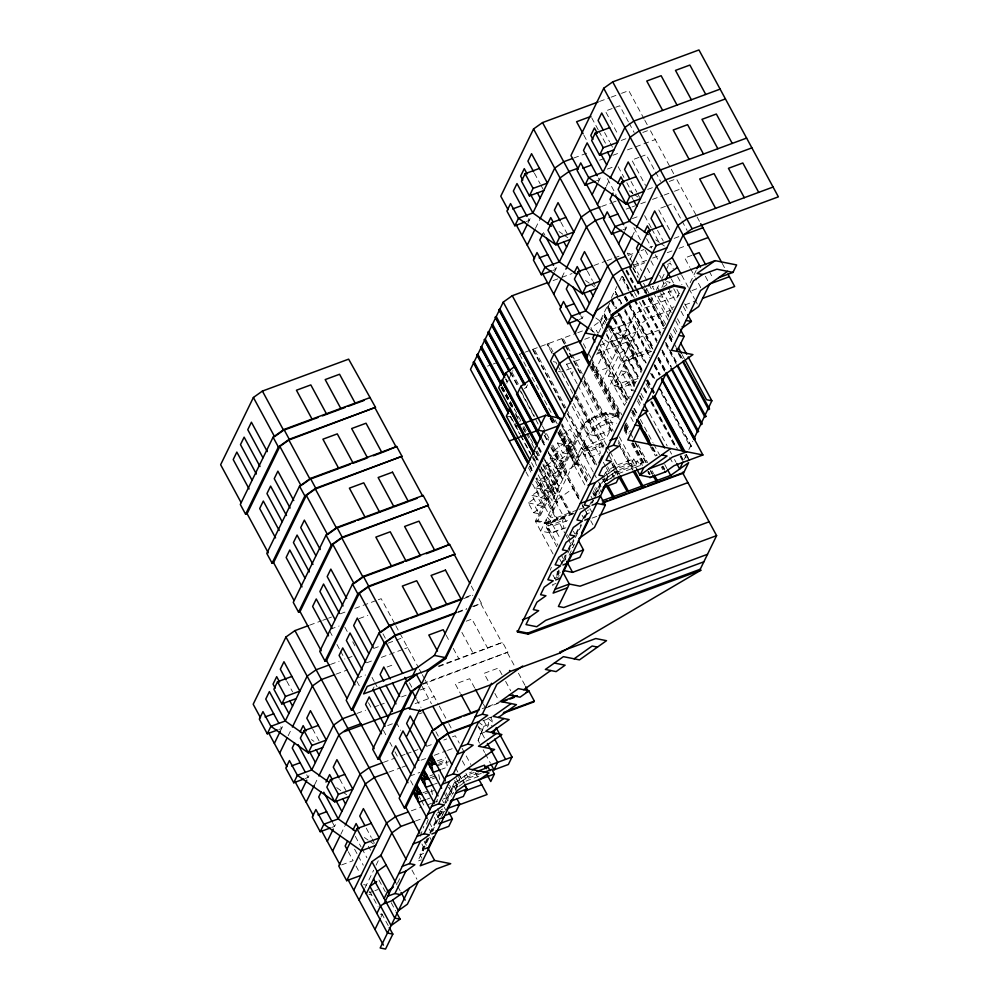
<?xml version="1.0" encoding="UTF-8"?>
<svg xmlns="http://www.w3.org/2000/svg" width="999" height="999" viewBox="0 0 999 999"><rect width="100%" height="100%" fill="white"/><g stroke="black" fill="none" stroke-linecap="round" stroke-linejoin="round"><path stroke-width="0.75" stroke-dasharray="5 3.75" d="M479.557 743.106L478.121 740.434L483.903 726.298L488.698 724.525L492.407 726.086M420.267 836.263L423.838 826.323M426.536 824.15L429.083 817.057M436.363 802.11L437.387 799.275M550.324 570.142L551.348 567.295M684.265 459.278L686.238 455.094M688.873 449.525L692.806 441.171M280.319 731.181L283.466 724.737M527.909 223.152L531.655 215.459M288.149 735.764L291.945 727.984M535.439 228.359L539.535 219.955M305.244 778.496L308.117 777.434L310.539 772.452M554.383 272.115L558.129 264.423M598.076 182.467L601.223 176.011M506.793 383.204L508.154 380.407M508.841 379.008L512.937 370.604M314.623 784.727L318.419 776.947M561.913 277.322L565.859 269.231M606.281 186.264L609.702 179.271M372.852 689.435L374.063 686.95M527.509 384.852L526.298 387.337L524.05 388.936M331.718 827.459L334.59 826.385L337.013 821.415M579.308 319.418L582.18 318.356L584.003 314.623M624.55 231.418L627.697 224.975M577.072 383.653L566.633 364.348L568.456 360.614M340.796 834.315L344.742 826.223M632.08 236.626L636.176 228.222M571.928 374.138L573.139 371.653M593.081 331.943L590.871 327.847L599.875 321.453L608.066 304.645M611.475 297.64L616.932 286.426M619.655 280.831L622.389 275.225M629.894 259.815L632.629 254.221L627.26 253.147L632.442 262.725M609.765 303.084L607.33 308.054L610.227 313.399M598.476 333.054L604.545 320.604L608.853 319.006M473.701 606.668L481.393 603.184L478.084 597.065M590.671 365.971L594.28 372.639L612.487 335.289L626.86 329.97L618.194 313.948M601.373 382.267L634.14 315.022L643.144 308.629L679.083 295.317M647.052 288.536L645.067 292.607L643.606 289.91M553.071 553.983L535.364 521.228L582.692 424.113L591.708 417.707L606.081 412.387L616.808 414.535L619.455 419.43M615.309 415.097L615.871 416.108L606.256 414.185L591.883 419.505L584.752 424.575L537.412 521.703L536.863 520.679L584.19 423.551L591.321 418.494L605.694 413.174L615.309 415.097L616.808 414.535L615.871 416.108L602.984 420.879L593.98 427.272L590.347 434.752L595.704 435.826L610.077 430.507L582.904 380.257M630.357 396.341L628.109 397.939L624.462 405.419L608.578 376.036L619.505 353.621L628.508 347.227L641.645 371.516M577.497 509.915L555.656 518.006L550.287 516.933L557.567 501.985L552.21 500.911L566.77 471.029L575.774 464.635L583.054 449.687L592.07 443.294L606.443 437.974L610.077 430.507M365.035 887.861L373.638 870.204M376.061 865.221L380.319 856.505M606.668 392.058L639.435 324.812L648.438 318.419L673.289 309.215M650.361 302.397L653.671 295.617M656.318 290.172L659.627 283.391M661.887 278.746L665.584 271.166M666.133 270.03L670.217 261.651M619.243 386.9L613.873 385.826L624.8 363.424L633.803 357.018M661.813 287.462L664.847 281.231L670.217 282.317L663.461 287.113M438.948 666.545L502.572 642.357L507.867 652.147L422.702 684.315M556.818 546.703L546.952 528.446L544.905 522.302L548.164 525.961L549.6 533.341L563.973 528.021L562.537 520.641L563.748 518.144L567.607 520.554L553.234 525.874L549.375 523.464L547.34 517.332L550.586 520.979L560.451 539.223M593.231 471.99L583.354 453.733L581.318 447.602L584.577 451.248L586.001 458.641L600.374 453.309L598.95 445.929L600.162 443.431L604.02 445.841L589.647 451.161L585.789 448.763L583.741 442.619L587 446.266L596.865 464.523M635.776 391.283L631.743 390.472L635.389 383.004L612.499 340.746L610.701 341.421M668.156 315.759L671.803 308.291L674.05 306.693M679.083 293.356L675.436 300.824L667.669 286.463M380.919 917.244L382.242 914.522L379.558 913.985M397.49 883.241L400.899 876.235M690.134 282.754L696.278 270.142M427.085 838.636L422.327 848.401L424.825 853.009M429.807 833.054L441.358 809.352M444.755 802.372L456.306 778.671L458.803 783.278L455.407 790.259M560.464 564.947L565.247 555.132M567.981 549.525L571.403 542.507M575.511 534.09L578.933 527.072M582.342 520.054L586.45 511.638M589.872 504.62L591.233 501.823M593.968 496.203L601.485 480.769M604.22 475.162L605.594 472.352L614.597 465.959L633.766 458.866L636.263 463.474L617.095 470.579L608.091 476.973L605.357 482.579M421.903 858.253L420.03 854.782L429.133 836.113M430.457 833.391L442.37 808.94M443.706 806.23L455.232 782.567L468.893 772.989L471.765 771.927M558.853 569.954L554.757 578.359L559.54 576.585L557.042 571.965L560.639 570.641M561.538 564.435L566.171 554.932M568.856 549.413L573.638 539.597M576.373 534.003L581.143 524.188M583.878 518.593L587.974 510.189M591.333 503.309L592.657 500.586M595.304 495.154L603.196 478.946M428.821 838.423L417.732 861.175L421.328 859.852M432.142 831.63L442.744 809.864M446.103 802.984L454.145 786.463L463.161 780.069L481.843 773.151M556.555 576.348L559.902 569.467M563.873 561.313L567.245 554.395M567.932 552.996L574.762 538.985M575.436 537.587L582.267 523.576M585.002 517.981L589.035 509.702M592.345 502.909L593.668 500.187M594.33 498.826L603.433 480.157L612.437 473.763L641.183 463.111L642.432 465.422M478.121 740.434L483.903 726.298L478.858 722.289M438.037 824.212L439.86 820.479M441.683 816.745L444.717 810.514M569.118 555.257L574.587 544.043M598.851 494.243L601.885 488.012L597.552 479.995M605.069 481.481L609.165 473.076L618.181 466.67L632.554 461.351L633.766 458.866M487.475 727.01L488.698 724.525L488.436 718.743L493.481 722.752L490.834 717.856M636.263 463.474L637.474 460.989L639.972 465.609L616.021 474.475L607.005 480.869L605.756 478.558M639.972 465.609L641.183 463.111M629.12 288.649L622.464 276.348L621.528 277.01L628.92 290.672M564.31 408.191L532.542 349.438L534.053 348.876L565.821 407.629M621.84 303.584L615.184 291.283L614.248 291.958L615.721 294.693M552.185 353.646L547.015 344.081L548.526 343.519L552.959 351.723M511.525 373.476L510.589 374.15L509.69 371.553M564.447 344.18L561.488 338.723L562.999 338.162L571.128 353.196M610.864 311.7L607.904 306.231L606.967 306.893L610.664 313.723M505.494 378.921L506.955 381.618L507.892 380.956M607.217 319.168L604.258 313.698L603.321 314.373L607.017 321.203M526.485 386.95L526.111 387.724M626.198 335.302L625.074 336.101L636.388 357.03L638.186 356.368L626.198 335.302L637.512 356.231M636.488 381.356L634.24 382.954L622.914 362.025L631.93 355.632L646.303 350.299L651.66 351.373L635.052 320.654L606.306 331.293M634.365 386.451L626.523 371.965L617.519 378.359L628.808 399.25M637.499 378.696L628.87 381.88L619.867 388.286L634.24 382.954M633.341 383.291L635.139 382.629M561.113 435.651L570.117 429.258L575.412 439.048L566.408 445.442L561.113 435.651L566.483 436.725L571.778 446.516L562.762 452.922L557.467 443.131L566.483 436.725M553.833 450.599L562.837 444.205L568.131 453.996L559.128 460.389L553.833 450.599L559.203 451.673L564.497 461.463L555.481 467.857L550.187 458.066L559.203 451.673M546.553 465.534L555.556 459.14L560.851 468.931L551.848 475.337L546.553 465.534L551.91 466.608L557.205 476.411L551.848 475.337M539.273 480.482L544.63 481.555L549.925 491.346L544.567 490.272L539.273 480.482L548.276 474.088M535.626 487.949L540.996 489.023L546.291 498.813L540.921 497.739L535.626 487.949L544.63 481.555M561.763 425.836L578.758 457.255L579.695 456.593L561.962 423.788M558.091 433.354L575.087 464.785L576.036 464.11L559.04 432.679M531.98 495.429L537.35 496.503L542.644 506.293L537.275 505.219L531.98 495.429L540.996 489.023M544.567 490.272L553.571 483.878M528.346 502.897L533.716 503.971L539.01 513.761L533.641 512.687L528.346 502.897L537.35 496.503M548.339 452.797L562.375 478.783L563.324 478.109L549.275 452.135M540.921 497.739L549.925 491.346M544.63 460.164L558.741 486.251L559.677 485.576L545.579 459.503M537.275 505.219L546.291 498.813M541.046 467.744L555.094 493.718L556.031 493.056L541.995 467.082M533.641 512.687L542.644 506.293M539.597 470.941L556.58 502.36L557.529 501.698M535.926 478.459L552.922 509.89L553.858 509.215L536.875 477.784M604.507 476.248L613.523 469.855L637.474 460.989M543.056 465.259L569.48 513.199L570.429 512.537L541.608 459.24M660.314 388.948L691.345 446.341L690.409 447.003L658.628 388.249M458.803 783.278L467.819 776.885L478.771 772.826M458.853 786.388L466.733 780.781L482.23 775.049M599.55 101.461L609.79 97.677M611.251 97.14L620.017 93.894M621.478 93.344L628.783 90.647L644.13 119.006M573.788 158.017L589.597 152.16M621.216 140.459L626.972 138.324M642.782 132.467L649.962 129.808L674.25 174.725M599.712 160.165L604.108 158.541M612.874 155.295L618.718 153.134M627.484 149.887L655.257 139.598M607.38 169.081L613.124 166.958M638.998 157.38L631.805 160.04L645.529 185.414M640.434 156.843L646.178 154.72L654.845 170.742M596.528 180.807L599.4 179.745L597.951 177.073M526.361 221.503L529.233 220.429L527.784 217.77M601.698 206.443L611.763 202.722M613.199 202.185L616.071 201.124M647.689 189.41L654.882 186.751M669.255 181.431L676.435 178.771L696.34 215.584M626.186 209.128L630.581 207.505M632.042 206.968L634.964 205.881M640.809 203.721L646.653 201.548M652.497 199.388L662.737 195.604M664.198 195.055L672.964 191.808M674.425 191.271L681.73 188.561M632.417 218.581L639.597 215.921M665.471 206.343L658.279 209.003L671.278 233.042M666.907 205.806L672.652 203.684L681.318 219.705M623.001 229.77L625.874 228.709L624.425 226.036M552.834 270.467L555.706 269.393L553.533 265.397M553.096 280.594L560.389 277.897M561.85 277.36L572.052 273.576M593.93 265.484L605.594 261.164M607.055 260.627L612.887 258.466M614.323 257.929L621.503 255.269M628.171 255.407L635.364 252.747M641.108 250.624L643.98 249.55M649.737 247.427L652.609 246.366M674.163 238.374L679.919 236.251M633.666 265.122L646.815 260.252M652.659 258.092L659.977 255.382M667.282 252.685L673.126 250.512M678.97 248.351L686.288 245.642M632.904 267.233L644.405 262.974L639.348 253.634M667.507 264.348L670.379 263.286L673.276 268.631M691.945 255.307L684.752 257.967L689.809 267.307M668.868 317.07L657.567 296.179L671.94 290.859M614.61 316.87L618.918 315.272M487.512 366.121L491.87 364.498M493.331 363.961L497.702 362.337M506.431 359.103L510.801 357.492M519.53 354.258L523.901 352.635M525.362 352.098L531.181 349.95M532.542 349.438L576.311 333.229M577.772 332.692L585.039 329.995M692.02 290.534L700.636 287.337L695.591 277.997M584.74 339.273L590.496 337.15M684.989 304.895L696.678 300.562M600.099 345.342L640.347 330.444M613.836 320.08L623.214 337.437L608.841 342.757L603.858 339.223M566.633 364.348L582.667 358.416M597.252 353.009L665.784 327.635M596.403 354.233L600.711 352.635M571.253 368.269L561.188 371.99L558.516 371.453M594.28 372.639L608.653 367.32L599.263 349.962M622.914 362.025L651.66 351.373M613.873 385.826L628.246 380.507M600.162 443.431L585.789 448.763L584.577 451.248L598.95 445.929M611.276 478.409L605.531 480.544L604.083 477.872M578.945 509.378L584.777 507.23M536.863 520.679L546.478 522.602L572.627 512.924M573.701 513.161L546.091 523.376L557.966 545.329M535.364 521.228L547.027 523.626L573.176 513.948M563.748 518.144L549.375 523.464L548.164 525.961L562.537 520.641M587.05 513.773L589.447 512.887M565.921 527.797L551.386 533.179L540.659 531.018L587.986 433.903L597.002 427.51L611.376 422.177L616.745 423.251M592.07 518.119L597.877 515.959M309.578 625.187L321.266 620.866M322.727 620.317L327.11 618.693M328.571 618.156L331.506 617.07M340.272 613.823L347.577 611.126M354.882 608.416L376.81 600.299M378.271 599.75L381.193 598.676L395.08 624.338M330.432 629.22L339.061 626.023M359.178 618.581L367.807 615.384M465.859 597.177L473.176 594.48M464.223 598.426L472.839 595.229M560.314 572.652L557.917 573.538L560.414 578.159M458.004 611.838L466.77 608.591M472.614 606.43L481.393 603.184M457.617 612.624L466.396 609.378M330.507 664.447L339.136 661.263M347.752 658.066L352.073 656.468M373.626 648.488L379.383 646.353M387.999 643.169L402.372 637.837M556.043 583.416L552.459 584.752L553.708 587.062M466.183 621.203L471.928 619.08L487.812 648.451M336.051 674.15L347.739 669.829M366.745 662.787L374.051 660.077M381.356 657.379L403.284 649.263M404.745 648.713L407.667 647.639M356.905 678.184L365.534 674.987M387.088 667.007L394.28 664.347M438.249 666.171L502.572 642.357M278.771 729.532L281.643 728.471L280.195 725.798M423.089 683.541L507.867 652.147M356.98 713.411L365.609 710.227M374.225 707.03L378.546 705.431M379.982 704.894L384.29 703.296M401.536 696.915L407.292 694.792M420.229 689.997L428.846 686.8M415.147 703.633L434.14 696.603M387.699 725.549L393.444 723.413M419.318 713.835L422.19 712.774M482.267 708.641L486.65 707.005M488.111 706.468L499.812 702.135M485.539 708.054L499.912 702.734M487.562 718.431L491.945 716.807M482.792 720.828L491.57 717.582M383.454 762.374L394.955 758.116M400.699 755.993L405.02 754.395M406.456 753.858L412.2 751.735M413.636 751.198L417.957 749.6M426.573 746.415L433.766 743.743M443.831 740.022L446.703 738.96M452.447 736.825L455.319 735.764L459.29 743.106M480.257 733.766L485.052 731.992M388.998 772.077L400.686 767.744M402.147 767.207L409.453 764.497M421.153 760.177L425.537 758.553M434.303 755.306L446.004 750.973M447.465 750.424L453.309 748.263M437.175 760.951L445.791 757.754M438.836 762.374L446.016 759.715L447.452 767.095L441.708 769.23M438.161 764.422L446.778 761.226M409.852 776.111L419.917 772.377M437.162 765.996L448.663 761.738M429.895 775.886L432.767 774.824M430.119 777.846L435.864 775.724M432.317 778.82L436.625 777.234M434.428 784.165L437.3 783.104M474.1 772.514L464.235 776.173L466.733 780.781M422.827 792.794L428.583 790.659M425.037 793.768L429.345 792.17M430.781 791.645L433.653 790.571M427.147 799.113L430.02 798.051M411.363 810.801L421.428 807.08M427.172 804.957L431.493 803.358M432.929 802.821L438.673 800.699M442.994 799.1L451.61 795.903M415.472 821.041L422.777 818.331M437.4 812.924L444.705 810.214M441.408 812.612L444.992 811.288M341.621 864.922L353.122 860.663L348.064 851.323M420.03 854.782L423.626 853.458M369.155 892.794L373.476 891.208M374.912 890.671L377.784 889.61M622.464 276.348L629.295 289.897M657.567 296.179L662.936 297.252M615.184 291.283L622.015 304.845M607.904 306.231L610.302 311.588M604.258 313.698L606.655 319.056M626.523 371.965L621.153 370.891L631.743 390.472M553.221 361.663L555.894 362.2L557.217 364.647M608.578 376.036L613.948 377.11L627.06 401.373M506.955 381.618L506.043 379.033M691.345 446.341L659.015 387.462M506.368 416.146L511.738 417.22M557.467 443.131L562.837 444.205M566.408 445.442L571.778 446.516M562.762 452.922L568.131 453.996M578.758 457.255L561.588 424.575M550.187 458.066L555.556 459.14M559.128 460.389L564.497 461.463M575.087 464.785L557.917 432.105M555.481 467.857L560.851 468.931M562.375 478.783L546.678 448.813M558.741 486.251L542.969 456.156M555.094 493.718L540.871 466.483M556.58 502.36L537.937 466.945M552.922 509.89L536.488 478.571M363.673 884.615L366.358 885.151M368.968 894.405L371.653 894.942M482.829 729.632L479.108 728.071L478.983 725.174M583.354 453.733L585.289 454.945M546.952 528.446L548.876 529.657M629.22 190.859L632.954 193.519M634.203 194.393L637.949 197.053M655.694 239.822L659.427 242.47M660.676 243.356L664.422 246.016M559.053 231.543L562.787 234.203M564.035 235.09L567.782 237.75M585.526 280.507L589.26 283.167M590.509 284.053L595.491 287.587M595.791 317.969L604.52 324.163M609.502 327.697L623.214 337.437M590.147 329.483L595.129 333.029L596.415 330.469L597.852 333.142M311.463 739.585L313.948 741.345M336.688 787.662L341.67 791.196M342.919 792.082L346.665 794.742M364.41 837.499L368.144 840.159M369.393 841.046L374.375 844.58M644.855 120.355L648.501 127.11M697.077 216.933L699.999 222.327M722.09 263.187L725.012 268.594M628.371 121.778L619.705 105.757L605.332 111.076L618.331 135.115M629.095 123.114L634.153 132.467M655.569 172.078L660.626 181.418M682.042 221.041L687.1 230.382M709.24 271.341L712.849 278.009M705.369 276.286L708.89 282.817M690.534 268.644L694.867 276.661M604.57 132.505L609.627 141.846M610.352 143.182L612.524 147.19M631.056 181.468L636.825 192.145M637.549 193.481L639.71 197.49M657.529 230.419L663.299 241.109M681.73 275.2L688.299 287.35M689.035 288.711L694.442 298.701M694.967 299.688L697.265 303.933M591.683 117.732L598.189 129.758M598.901 131.081L606.131 144.443M618.156 166.696L623.938 177.385M626.823 182.717L632.604 193.406M644.63 215.659L651.136 227.672M651.847 229.008L659.078 242.37M677.609 276.636L681.93 284.653M631.743 196.94L633.179 199.613M671.316 278.983L673.438 282.904M676.96 289.435L679.782 294.655M684.727 303.796L688.261 310.327M646.628 238.686L651.685 248.039M655.294 254.72L658.179 260.052M673.751 288.836L678.059 296.803M683.241 306.406L686.95 313.261M665.559 282.542L666.97 285.152M681.093 311.263L684.615 317.794M583.803 135.077L587.424 141.746M607.392 178.696L616.058 194.718M633.865 227.66L641.083 241.009M659.615 275.287L661.063 277.959M661.788 279.295L665.396 285.964M668.281 291.308L671.89 297.989M645.154 250.162L648.039 255.507M650.936 260.851L654.545 267.532M661.912 290.01L672.502 309.603M677.447 318.743L681.68 326.573M647.29 268.319L650.898 275M659.802 291.471L657.642 287.462L652.272 286.388L654.258 290.06M660.526 292.807L672.802 315.509M675.636 320.754L680.032 328.871M674.512 327.51L677.334 332.742M636.326 261.064L641.508 270.654M644.48 276.136L648.176 282.979M648.913 284.353L652.622 291.196M653.358 292.57L668.169 319.967M673.351 329.545L676.323 335.027M633.179 264.098L639.11 275.05M643.543 283.266L645.766 287.375M646.515 288.748L650.212 295.592M650.948 296.965L665.759 324.363M670.554 333.216L674.013 339.623M682.142 354.645L684.352 358.741M633.441 268.232L637.874 276.436M644.53 288.736L646.74 292.832M649.7 298.301L664.472 325.624M669.655 335.189L673.338 342.02M674.088 343.394L676.298 347.49M679.994 354.32L682.954 359.79M632.891 268.119L638.061 277.685M644.705 289.985L646.927 294.081M647.664 295.454L663.923 325.512M669.093 335.077L672.789 341.908M678.696 352.847L682.392 359.677M643.593 289.398L645.804 293.494M648.763 298.963L663.536 326.298M669.455 337.225L673.139 344.056M678.321 353.621L681.268 359.091M648.376 298.726L663.348 326.436M669.068 337L672.602 343.531M626.848 270.242L635.714 286.638M636.45 287.999L640.147 294.842M643.106 300.299L660.839 333.104M666.008 342.657L668.968 348.127M669.705 349.5L677.085 363.161M626.286 270.13L635.901 287.887M636.638 289.26L639.585 294.73M642.544 300.187L660.277 332.992M665.446 342.557L676.535 363.049M625.911 270.904L635.514 288.674M636.251 290.035L639.21 295.504M642.17 300.974L660.639 335.127M665.809 344.692L676.148 363.823M634.377 292.42L636.575 296.466M639.497 301.873L648.438 318.419M632.08 294.106L634.29 298.214M635.027 299.575L657.192 340.572M662.362 350.137L671.228 366.533M630.032 291.258L633.728 298.102M634.465 299.463L656.63 340.459M661.813 350.025L671.415 367.782M629.657 292.045L633.354 298.876M634.09 300.237L656.992 342.607M662.162 352.172L670.292 367.195M625.474 296.116L628.433 301.586M629.17 302.947L652.809 346.678M658.728 357.605L666.108 371.266M624.924 296.004L627.872 301.473M628.608 302.834L652.996 347.927M658.166 357.492L665.559 371.153M624.537 296.778L626.76 300.886M629.707 306.343L653.358 350.075M657.792 358.266L664.435 370.567M624.65 297.465L628.296 304.22M629.033 305.569L654.595 352.859M658.141 359.415L664.497 371.166M624.787 309.053L649.912 355.507M655.082 365.072L660.252 374.637M624.974 310.302L649.35 355.394M654.52 364.96L659.702 374.525M646.303 350.299L649.125 355.532M654.083 364.697L659.103 373.988M616.47 296.054L620.903 304.258M624.587 311.089L649.712 357.542M654.145 365.746L659.315 375.312M611.55 298.763L616.72 308.329M619.667 313.786L646.266 362.987M652.185 373.913L655.132 379.383M611.725 300.012L616.158 308.216M619.118 313.674L645.716 362.874M651.623 373.801L654.582 379.27M612.087 302.16L615.784 308.991M616.52 310.352L645.329 363.648M650.511 373.214L654.195 380.045M610.976 300.587L615.309 308.604M614.56 318.531L642.632 370.454M647.802 380.02L651.498 386.85M652.235 388.211L654.457 392.32M614.735 319.78L642.07 370.342M647.24 379.907L650.936 386.738M651.673 388.112L654.632 393.569M613.611 319.193L641.695 371.116M646.865 380.681L650.561 387.512M651.298 388.886L653.508 392.982M534.415 173.189L540.184 183.878M540.909 185.215L543.069 189.211M560.889 222.153L568.831 236.838M587.362 271.116L592.407 280.469M593.131 281.793L595.304 285.801M646.515 380.519L650.824 388.586M651.273 389.335L653.571 393.581M686.45 454.483L688.686 458.603M647.19 382.954L650.149 388.449M685.789 454.345L688.011 458.466M631.93 355.632L641.121 372.639M646.053 383.753L649.025 389.248M684.665 455.144L686.138 457.892M610.913 325.999L638.985 377.922M644.155 387.487L647.851 394.318M651.548 401.148L677.409 448.976M681.106 455.819L683.316 459.915M610.352 325.886L638.436 377.809M644.343 388.748L647.302 394.205M651.735 402.41L676.111 447.502M680.544 455.706L682.767 459.802M607.754 322.565L638.049 378.596M643.219 388.161L646.915 394.992M650.611 401.823L674.999 446.915M680.169 456.481L682.379 460.576M606.58 320.866L603.696 315.534L600.049 323.002L602.934 328.346M609.465 326.211L619.58 344.905M604.545 320.604L605.981 323.264M608.878 328.609L612.487 335.289M641.033 393.444L644.567 399.975M611.825 340.622L634.465 382.492M599.875 321.453L602.834 326.923M606.543 333.778L634.677 385.814M639.86 395.404L643.169 401.523M649.562 413.349L667.182 445.941M670.129 451.373L671.59 454.083M674.525 459.515L675.998 462.237M606.543 335.015L615.933 352.385M639.547 396.054L643.256 402.909M628.87 381.88L633.116 389.735M638.074 398.901L642.182 406.493M669.742 457.48L673.413 464.273M637.399 400.924L640.921 407.442M543.468 232.555L544.905 235.215M602.185 341.159L612.3 359.852M599 342.869L629.283 398.901M634.465 408.466L637.412 413.936M640.371 419.393L652.934 442.632M653.671 443.993L659.577 454.92M664.747 464.485L666.97 468.593M633.753 408.391L637.287 414.922M599.6 348.801L627.647 400.686M632.817 410.252L636.513 417.082M652.759 447.115L657.18 455.307M663.086 466.233L664.572 468.968M599.662 350.037L626.985 400.562M632.891 411.476L635.839 416.945M652.085 446.978L656.518 455.169M662.424 466.096L664.635 470.192M580.731 315.684L582.18 318.356M631.743 410.252L635.651 417.257M651.785 447.315L656.243 455.556M662.175 466.533L663.661 469.28M596.328 346.74L626.598 402.722M631.768 412.275L635.451 419.105M650.224 446.416L655.394 455.981M661.288 466.895L662.774 469.63M630.819 417.17L633.641 422.39M583.379 343.731L586.338 349.2M589.285 354.657L590.771 357.392M591.508 358.766L621.803 414.785M626.236 422.989L630.669 431.181M638.049 444.855L647.664 462.612M652.097 470.816L653.571 473.551M592.045 362.162L620.854 415.459M625.287 423.663L629.72 431.855M630.456 433.229L632.679 437.325M635.626 442.794L646.715 463.286M650.411 470.117L652.622 474.213M592.22 363.424L620.292 415.347M625.461 424.912L629.158 431.743M635.064 442.669L646.153 463.174M650.586 471.366L652.06 474.1M591.883 364.71L619.667 416.096M624.662 425.349L628.908 433.179M591.87 366.421L619.18 416.933M624.35 426.498L628.046 433.329M633.216 442.882L644.293 463.361M648.713 471.553L650.199 474.288M591.196 366.283L619.255 418.169M624.425 427.722L628.109 434.553M632.542 442.744L644.355 464.597M648.051 471.416L649.525 474.15M624.313 428.409L627.984 435.202M632.392 443.369L644.155 465.109M647.827 471.915L649.3 474.625M590.072 367.083L618.131 418.968M624.038 429.895L626.985 435.352M631.418 443.544L643.231 465.397M606.081 412.387L614.26 427.51M619.305 436.838L636.638 468.906M605.694 413.174L606.256 414.185M571.865 354.558L582.205 373.688M582.941 375.05L613.236 431.081M618.406 440.646L633.928 469.343M562.05 338.836L565.009 344.293M565.746 345.666L581.256 374.363M584.215 379.82L612.287 431.755M618.206 442.682L632.979 470.005M565.184 345.554L579.957 372.877M584.39 381.081L611.725 431.643M619.118 445.304L632.417 469.892M582.429 382.854L602.984 420.879M577.797 385.002L606.443 437.974M591.708 417.707L606.493 445.067M607.23 446.416L609.415 450.462M610.139 451.81L618.181 466.67M591.321 418.494L591.883 419.505M576.598 395.442L604.67 447.365M605.419 448.738L607.629 452.834M609.078 455.194L619.455 474.7M614.597 465.959L617.095 470.579M547.577 344.193L552.01 352.385M575.649 396.116L604.47 449.413M611.863 463.074L617.769 474.001M575.824 397.365L603.908 449.288M612.037 464.323L617.944 475.262M557.879 365.871L572.939 393.718M573.676 395.08L595.704 435.826M613.523 469.855L616.021 474.475M612.437 473.763L614.31 477.222M573.451 403.509L590.347 434.752M607.604 466.67L613.374 477.347M584.19 423.551L584.752 424.575M582.692 424.113L599.675 455.507M603.334 462.262L605.519 466.321M606.256 467.669L609.165 473.076M572.115 406.406L592.07 443.294M605.594 472.352L608.091 476.973M566.558 409.003L596.853 465.022M604.233 478.696L605.719 481.418M533.104 349.55L564.872 408.304M567.832 413.773L595.904 465.696M603.296 479.358L604.77 482.092M603.433 480.157L604.682 482.467M567.27 413.661L595.342 465.584M602.734 479.245L604.208 481.98M582.529 445.104L585.177 450M565.434 417.095L583.054 449.687M593.943 473.326L596.84 478.671M590.734 478.096L584.165 465.934L573.426 463.786L585.839 486.75M595.841 487.549L599.5 494.293M577.072 456.318L589.485 479.27M594.592 488.736L599.125 497.052M519.58 354.233L551.348 412.999M555.044 419.83L557.255 423.926M560.214 429.395L588.286 481.318M593.456 490.884L596.415 496.353M552.622 417.769L556.306 424.6M559.265 430.057L588.086 483.354M593.256 492.919L594.73 495.654M552.06 417.657L555.744 424.488M559.44 431.318L587.524 483.241M592.694 492.807L594.168 495.541M550.911 417.657L554.607 424.488M550.711 418.281L554.395 425.099M558.079 431.918L575.774 464.635M550.524 418.431L554.22 425.262M549.962 418.319L553.658 425.149M590.958 496.203L593.881 501.598M589.959 508.541L591.833 512M542.37 425.911L549.762 439.585M552.722 445.054L566.77 471.029M511.75 371.89L518.406 384.19M543.518 430.656L548.688 440.222M551.648 445.679L580.469 498.976M510.801 372.565L518.194 386.226M521.153 391.695L534.453 416.296M544.792 435.427L548.488 442.257M551.448 447.714L579.52 499.65M582.479 505.107L583.953 507.842L580.431 502.26M579.083 499.15L573.239 488.349L555.219 501.136L567.644 524.1M582.005 504.557L584.19 508.603M584.927 509.952L589.547 518.394M590.759 520.766L592.956 524.812M510.239 372.452L518.369 387.487M519.105 388.848L538.324 424.375M544.23 435.314L547.927 442.145M550.886 447.602L579.695 500.899M541.883 438.461L545.579 445.304M542.245 440.609L545.941 447.44M541.683 440.497L545.379 447.327M582.105 515.272L583.428 517.719M538.898 447.14L541.858 452.634M538.511 447.927L542.22 454.782M537.949 447.814L541.67 454.67M502.447 386.813L505.594 392.382M506.331 393.756L513.536 407.317M514.273 408.678L520.916 420.979M523.876 426.448L526.835 431.905M527.572 433.279L529.782 437.375M530.531 438.748L534.215 445.579M537.175 451.036L540.871 457.879M502.085 386.813L514.635 410.027M501.51 387.487L512.587 407.979M515.546 413.449L519.98 421.653M522.927 427.11L525.886 432.579M526.623 433.953L528.846 438.049M531.793 443.519L539.922 458.541M542.882 464.011L569.48 513.199M500.936 387.375L511.288 406.506M515.721 414.71L518.668 420.167M523.101 428.371L525.324 432.467M535.664 451.598L539.36 458.429M536.076 456.143L538.299 460.239M534.952 455.544L537.912 461.014M534.403 455.432L538.099 462.275M515.084 423.414L517.095 427.122M533.154 456.605L537.012 463.961M539.797 468.893L557.567 501.985M573.389 531.231L574.825 533.903M511.338 417.757L520.204 434.153M520.941 435.514L524.637 442.357M525.374 443.718L530.556 453.284M533.503 458.753L537.2 465.584M510.039 416.271L519.642 434.041M520.379 435.402L530.731 454.533M531.468 455.906L536.638 465.472M531.505 462.637L534.465 468.106M538.161 474.937L552.21 500.911M529.482 464.123L533.179 470.954M567.582 534.702L573.351 545.379M529.845 466.271L533.528 473.101M529.283 466.158L532.966 472.989M551.585 508.616L564.722 532.929M565.459 534.278L567.644 538.324M568.381 539.672L572.764 547.777M528.483 467.757L532.155 474.55M535.826 481.331L555.656 518.006M525.899 471.815L529.595 478.646M532.542 484.115L550.287 516.933M546.116 519.817L548.763 524.712M546.478 522.602L547.027 523.626M564.535 557.492L565.996 560.189M561.151 554.707L564.76 561.388M559.59 558.866L562.237 563.761M552.971 575.037L554.957 578.708M471.328 586.063L474.25 591.47M481.006 603.958L502.185 643.131M507.48 652.921L514.785 666.433M518.444 673.189L525.012 685.339M502.01 674.712L498.401 668.044L484.028 673.363L489.085 682.704M505.631 681.393L510.676 690.734M461.888 632.404L473.439 653.771M494.867 693.393L499.188 701.398M446.078 635.064L449.687 641.733M453.296 648.413L459.065 659.103M474.712 688.024L469.655 678.683L455.282 684.003L460.339 693.356M483.379 704.058L484.815 706.73M483.653 720.516L486.301 725.411M477.922 725.873L485.364 739.647M483.166 749.787L484.615 752.459M485.339 753.795L490.397 763.136M395.804 625.686L418.631 667.894M419.355 669.243L421.553 673.301M422.277 674.65L424.463 678.696M425.199 680.057L438.524 704.695M439.26 706.056L448.027 722.265M448.751 723.613L451.673 729.008M462.075 748.263L470.841 764.472M475.224 772.577L478.146 777.971M421.978 686.201L431.468 703.771M462.325 760.826L465.247 766.233M465.946 773.426L467.819 776.885M463.161 780.069L465.022 783.528M455.432 767.644L458.316 772.976M459.041 774.312L463.374 782.329M382.954 633.816L385.839 639.16M409.428 682.779L412.312 688.124M435.901 731.743L438.786 737.087M458.766 774.025L463.811 783.378M416.62 699.362L421.004 707.454M458.429 776.685L459.89 779.382L452.609 794.33L448.951 787.574M454.67 780.456L458.279 787.125M455.232 782.567L457.729 787.187M454.145 786.463L456.019 789.934M449.587 785.251L453.196 791.932M448.713 787.362L452.322 794.043M445.954 792.719L449.562 799.4M443.856 792.344L448.239 800.461M442.307 800.199L443.756 802.859M444.318 807.379L446.191 810.838M344.817 627.097L348.426 633.778M352.759 641.795L354.92 645.791M372.015 677.397L374.175 681.405M374.9 682.742L377.06 686.75M396.316 722.352L400.649 730.369M440.109 810.339L443.281 816.083M437.35 808.728L440.959 815.409M436.463 814.11L438.449 817.781M434.39 817.457L438.286 824.625M329.72 631.093L333.329 637.762M336.938 644.442L339.822 649.787M340.547 651.123L344.88 659.128M356.918 681.38L359.802 686.725M368.469 702.747L371.353 708.091M383.391 730.344L387 737.025M389.885 742.369L392.058 746.365M394.942 751.71L397.827 757.055M410.589 780.644L413.474 785.988M419.255 796.665L420.691 799.337M421.416 800.674L424.3 806.018M429.295 822.227L433.678 830.344M429.183 829.058L430.507 831.505M429.757 837.262L431.63 840.721M424.2 841.22L426.386 845.279M421.903 843.993L423.226 846.44M411.963 870.054L416.908 879.195M286.825 681.218L292.595 691.907M312.575 728.845L319.068 740.871M339.772 779.145L347.714 793.843M366.246 828.109L371.291 837.462M372.015 838.798L374.9 844.13M395.529 882.292L397.015 885.027M397.764 886.4L400.724 891.882M368.381 846.265L370.542 850.274M355.344 836.375L361.126 847.052M361.85 848.388L366.895 857.741M378.933 879.994L385.289 891.745M391.221 902.709L395.666 910.938M354.595 849.187L357.48 854.532M358.204 855.868L363.261 865.209M306.668 774.762L308.117 777.434M332.417 822.389L334.59 826.385M356.006 866.008L359.615 872.689M369.667 891.27L378.009 906.692M381.668 913.473L388.599 926.273M587 446.266L587.712 449.962M550.586 520.979L551.311 524.675M438.736 774.65L439.885 780.569M431.456 789.597L432.604 795.504"/><path stroke-width="1.5" d="M682.954 462.062L679.67 469.031L676.735 463.598M694.13 438.386L711.862 400.774L688.174 356.943M370.204 397.54L283.966 429.47L273.077 437.2L240.309 504.445L245.604 514.235L247.103 513.686L279.87 446.441L288.873 440.047L375.499 407.342L348.639 359.153L262.4 391.084L253.396 397.477L220.629 464.722L241.071 502.534M245.604 514.235L278.371 447.003L289.26 439.273L375.499 407.342M299.55 486.163L266.783 553.409L272.078 563.199L273.576 562.649L306.343 495.404L315.347 489.011L401.973 456.293L396.678 446.503L310.439 478.434L299.55 486.163L304.845 495.954L272.078 563.199M326.024 535.127L293.256 602.372L298.551 612.162L300.05 611.6L332.817 544.368L341.82 537.974L428.446 505.257L423.151 495.467L336.913 527.397L326.024 535.127L331.318 544.917L298.551 612.162M308.117 625.736L294.955 630.606L285.951 637L253.184 704.245L260.489 717.744M598.089 102.01L542.544 122.577L533.541 128.971L500.774 196.204L508.079 209.715M291.908 676.423L277.535 681.743L273.888 689.223L281.83 703.908L296.204 698.588M539.497 168.394L525.124 173.714L521.478 181.181L529.42 195.879L543.793 190.547M383.354 452.072L396.678 446.503M322.677 747.539L308.304 752.871L270.904 726.323L262.962 711.625L259.328 719.105L267.27 733.79L270.904 726.323L285.277 720.991L307.13 676.173L316.134 669.78L329.071 664.984M281.83 703.908L285.477 696.44L299.85 691.108L283.966 661.738L280.319 669.205L286.101 679.894M570.267 239.51L555.894 244.83L518.493 218.282L510.551 203.596L506.918 211.064L514.86 225.762L518.493 218.282L532.879 212.962L554.72 168.144L563.723 161.738L572.352 158.554M529.42 195.879L533.066 188.399L547.44 183.079L531.555 153.709L527.909 161.176L533.691 171.853M274.363 743.406L280.319 731.181M521.953 235.377L527.247 224.513M352.497 584.09L319.73 651.336L325.025 661.126L326.523 660.564L359.29 593.331L368.294 586.937L454.92 554.22L449.625 544.43L363.386 576.361L352.497 584.09L357.792 593.881L325.025 661.126M279.658 753.196L287.163 737.799M292.395 727.047L312.425 685.963L321.428 679.57L334.59 674.7M527.247 245.167L534.752 229.758M539.984 219.018L560.014 177.934L569.018 171.528L577.797 168.282M653.633 283.591L663.199 263.973L672.202 257.58L683.129 235.165L692.132 228.771L778.371 196.84L698.95 49.95L612.712 81.881L603.708 88.274L570.941 155.519L578.246 169.018M527.622 462.175L473.688 362.425L474.063 361.638L528.746 462.762M507.642 410.926L477.36 354.895L477.734 354.121L508.766 411.501M547.265 282.754L512.275 295.716L503.259 302.11L470.492 369.355L525.149 470.442M294.655 743.069L292.232 748.051L305.232 772.09M300.125 731.867L303.159 725.636L306.044 730.981M542.857 233.791L539.822 240.022L553.533 265.397M547.714 223.838L550.749 217.607L552.909 221.616M318.381 725.386L304.008 730.706L300.362 738.174L308.304 752.871L311.95 745.391L326.323 740.072L310.439 710.701L306.793 718.169L311.85 727.509M565.971 217.357L551.598 222.677L547.952 230.145L555.894 244.83L559.54 237.362L573.913 232.043L558.029 202.66L554.383 210.14L560.164 220.816M609.665 127.697L595.292 133.017L591.645 140.497L599.587 155.182L613.96 149.862M423.151 495.467L422.764 496.241L401.586 457.08M349.151 796.503L334.777 801.835L297.377 775.286L289.435 760.589L285.801 768.069L293.743 782.754L297.377 775.286L311.75 769.954L333.604 725.137L342.607 718.731L355.544 713.948M596.74 288.474L582.367 293.793L544.967 267.245L537.025 252.56L533.391 260.027L541.333 274.725L544.967 267.245L559.353 261.925L581.193 217.095L590.197 210.702L600.262 206.98M640.434 198.826L626.061 204.146L588.661 177.597L580.719 162.912L577.085 170.379L585.027 185.065L588.661 177.597L603.034 172.278L624.887 127.447L633.89 121.054L720.129 89.123M599.587 155.182L603.234 147.715L617.607 142.395L601.723 113.012L598.076 120.479L603.134 129.833M300.836 792.369L306.793 780.144M548.426 284.34L553.721 273.476M592.12 194.693L597.414 183.816M462.937 598.264L389.86 625.324L378.971 633.054L346.203 700.287L351.498 710.089L352.997 709.527L385.764 642.295L394.767 635.888L454.695 613.698M524.887 384.715L514.985 366.396L505.969 372.802L498.688 387.737L510.014 408.678M306.131 802.16L314.323 785.351M318.868 776.011L338.898 734.927L347.902 728.533L361.064 723.663M553.721 294.131L561.226 278.721M566.008 268.918L586.488 226.898L595.491 220.492L604.27 217.245M597.414 204.483L605.606 187.675M610.152 178.334L630.182 137.238L639.185 130.844L725.424 98.913M351.498 710.089L384.265 642.844L395.154 635.114L456.543 612.387M321.129 792.032L318.706 797.015L331.705 821.053M325.986 782.067L329.633 774.6L332.517 779.944M568.718 284.003L566.296 288.986L580.019 314.348M574.188 272.789L577.222 266.571L580.107 271.915M613.024 193.107L609.989 199.325L623.701 224.7M617.882 183.142L620.916 176.91L623.801 182.255M533.853 452.035L510.202 408.291L506.368 416.146L530.032 459.902M540.759 437.874L517.107 394.118L520.941 386.263L529.945 379.87L549.238 415.547M344.855 774.35L330.482 779.67L326.835 787.137L334.777 801.835L338.424 794.355L352.797 789.035L336.913 759.665L333.266 767.132L339.048 777.809M592.444 266.321L578.071 271.641L574.425 279.108L582.367 293.793L586.013 286.326L600.387 281.006L584.502 251.623L580.856 259.103L586.638 269.78M636.138 176.661L621.765 181.98L618.119 189.46L626.061 204.146L629.707 196.678L644.08 191.346L628.196 161.975L624.55 169.443L629.607 178.796M436.301 549.999L449.625 544.43M375.624 845.466L361.251 850.786L323.851 824.237L315.909 809.552L312.275 817.02L320.217 831.717L323.851 824.237L338.224 818.918L360.077 774.1L369.081 767.694L382.018 762.911M588.898 328.596L571.453 316.208L563.511 301.523L559.865 308.991L567.807 323.676L571.453 316.208L585.826 310.889L607.667 266.059L616.67 259.665L625.299 256.468M666.907 247.789L652.534 253.109L615.134 226.561L607.192 211.863L603.558 219.343L611.5 234.028L615.134 226.561L629.507 221.241L651.36 176.411L660.364 170.017L746.603 138.087M580.431 340.871L563.186 347.252L554.17 353.658L550.536 361.126L571.977 400.799M555.831 370.916L559.465 363.449L568.481 357.055L584.29 351.198M327.31 841.333L333.266 829.108M574.9 333.304L580.194 322.44M618.593 243.644L623.888 232.779M377.972 759.04L410.739 691.808L421.628 684.078L416.333 674.288L405.444 682.017L372.677 749.25L377.972 759.04L379.47 758.491L412.237 691.258L421.241 684.852M412.749 675.686L416.396 668.219L434.403 655.431L543.643 431.293L558.016 425.974M332.605 851.123L340.11 835.713M345.342 824.974L365.372 783.89L374.375 777.484L387.537 772.614M580.194 343.094L587.699 327.684M592.931 316.945L612.961 275.849L621.965 269.455L630.744 266.209M623.888 253.446L632.08 236.626M636.625 227.297L656.655 186.201L665.659 179.808L751.897 147.877M509.527 440.859L538.274 430.219L545.554 415.284L561.65 418.506L562.2 419.518M700.774 570.279L560.389 652.859L510.089 671.49L492.07 684.29L420.204 710.888L409.478 708.741L427.672 671.39L445.691 658.591L613.174 314.922L631.193 302.135L674.313 286.164L685.052 288.324L517.557 631.992L528.296 634.14L700.774 570.279L700.224 569.255L716.608 535.639L682.642 472.827L683.029 472.04L683.578 473.064L602.222 503.184M347.602 840.996L345.179 845.978L347.34 849.987M353.072 829.794L356.106 823.563L358.991 828.908M594.592 334.203L592.769 337.949L594.929 341.945M638.885 243.306L636.463 248.289L638.623 252.297M644.355 232.105L647.389 225.874L650.274 231.219M371.328 823.313L356.955 828.633L338.748 865.983L346.69 880.681L361.064 875.349M597.127 335.814L586.338 357.954L589.947 364.635M662.612 225.624L648.239 230.944L630.032 268.306L637.974 282.992L652.347 277.672M406.905 736.026L419.655 709.877L420.204 710.888M561.65 418.506L445.142 657.579L427.122 670.366L427.672 671.39M685.052 288.324L684.49 287.3L673.763 285.152L630.644 301.111L612.624 313.911L601.71 336.326L585.601 333.092L596.528 310.689L614.547 297.889L715.159 260.639L736.625 264.935L732.979 272.402L718.606 277.734M346.69 880.681L364.897 843.318L379.27 837.999L363.386 808.616L359.74 816.096L364.797 825.436M637.974 282.992L656.181 245.629L670.554 240.309L654.67 210.939L651.023 218.406L656.081 227.76M353.783 890.296L386.551 823.051L395.554 816.658L408.491 811.875M648.376 285.814L677.834 225.374L686.837 218.981L773.076 187.038M479.345 709.715L442.807 723.251L431.918 730.981L399.15 798.213L404.445 808.004L405.944 807.454L438.711 740.209L447.714 733.815L472.564 724.612M414.011 821.578L400.849 826.448L391.845 832.854L380.919 855.256L371.915 861.662L360.989 884.078L387.462 933.029L392.832 934.102L385.552 949.05L380.182 947.976L409.315 888.211M359.078 900.087L364.373 889.222M404.445 808.004L437.212 740.771L448.101 733.041L478.683 721.69L487.687 715.296L482.317 714.223L475.137 716.882M366.283 893.868L377.21 871.453L386.213 865.059M665.459 279.995L668.493 273.763L677.497 267.37M420.229 793.631L419.505 789.934L416.258 786.288L418.294 792.432L417.082 794.917L418.519 802.309L425.699 799.637M427.51 778.683L426.798 774.999L423.539 771.34L425.574 777.484L424.363 779.969L425.799 787.362L432.992 784.702M434.79 763.748L434.078 760.052L430.819 756.405L432.867 762.537L431.643 765.034L433.079 772.414L440.272 769.754M376.873 913.448L380.519 905.981L386.151 901.985M384.153 898.501L387.799 891.033L393.431 887.037M491.52 683.266L384.116 903.658L391.296 900.998L436.338 869.018L450.711 863.698L434.602 860.476L420.229 865.796L456.643 791.083L465.646 784.69L494.393 774.038L491.908 769.43L483.279 772.614M598.925 462.874L602.235 456.081M374.962 929.47L380.257 918.593M696.965 268.743L699.013 264.535M387.749 896.19L394.942 893.531L405.856 871.116L414.872 864.722L409.503 863.648L402.31 866.308M409.503 863.648L420.429 841.233L429.433 834.839L424.063 833.765L416.883 836.425M424.063 833.765L434.99 811.35L443.993 804.957L438.623 803.87L431.443 806.543M438.623 803.87L449.55 781.468L494.592 749.475L478.496 746.253L496.503 733.466M446.004 776.648L453.196 773.988L464.123 751.573L473.126 745.179L467.757 744.105L460.576 746.765M467.757 744.105L478.683 721.69M482.317 714.223L496.89 684.34L522.677 666.021M606.218 447.927L613.398 445.267L618.768 446.341L609.765 452.734L606.118 460.202L611.488 461.276L602.472 467.682L598.838 475.149L604.208 476.223L595.192 482.617L584.265 505.032L589.635 506.106L580.631 512.499L576.985 519.98L582.355 521.053L573.351 527.447L569.705 534.915L575.074 535.988L566.071 542.395L562.425 549.862L567.794 550.936L558.778 557.33L555.144 564.797L560.514 565.871L551.498 572.277L547.864 579.745L553.221 580.819L544.218 587.212L540.584 594.692L545.941 595.766L536.938 602.16L533.291 609.627L538.661 610.701L529.657 617.095L526.011 624.575L536.75 626.723L545.754 620.329L703.858 561.788M613.398 445.267L693.506 280.906L702.509 274.5L716.882 269.181L732.979 272.402M429.033 846.066L431.63 840.721M432.292 839.372L433.616 836.65M446.878 809.452L451.623 799.712M562.712 571.765L569.33 558.179M569.992 556.83L571.353 554.02M581.593 533.016L588.423 519.005M601.748 491.658L605.694 483.566M418.319 881.805L407.392 904.22L398.389 910.626L392.744 900.174M633.141 441.021L640.421 426.073L635.052 425M665.908 373.776L654.982 396.191L645.978 402.585M676.835 351.361L684.115 336.426L680.581 329.895M709.602 284.128L698.676 306.543L689.672 312.937M493.094 733.865L495.529 728.895M448.801 812.212L452.41 818.893L448.776 826.36L435.839 831.143M456.805 798.601L459.702 803.945L456.056 811.413L444.555 815.671M464.81 785.002L466.983 789.01L463.336 796.478L450.399 801.26M578.433 540.584L583.491 549.925L579.857 557.405L568.356 561.663M600.224 495.654L605.344 505.107L594.417 527.522L578.808 538.598M619.293 476.461L616.258 482.692L603.321 487.475M491.108 764.472L494.006 769.817L497.639 762.349L487.425 743.431M494.393 774.038L490.759 781.518L487.35 775.224M670.704 448.539L643.681 467.732L640.034 475.199L650.774 477.347L665.147 472.028L674.15 465.634L702.896 454.982L662.075 379.483M526.123 692.394L529.045 691.32L534.34 701.111L533.953 701.885L503.259 713.249M496.128 727.647L512.012 757.017L508.379 764.497L494.006 769.817M683.578 473.064L688.648 462.649L670.666 475.424L602.235 500.761M326.698 414.285L310.814 384.915L296.441 390.234L312.325 419.605L283.579 430.257L274.575 436.65L253.396 397.477M557.33 417.632L498.963 309.678L499.9 309.016L559.752 419.692M548.488 415.584L495.292 317.207L496.241 316.533L550.911 417.657M524.075 384.877L491.595 324.8L492.532 324.138L525.012 384.215M509.128 371.441L487.949 332.28L488.886 331.606L510.064 370.779M504.757 377.572L484.315 339.747L485.252 339.073L504.97 375.549M501.336 385.452L480.669 347.215L481.605 346.553L501.535 383.416M508.566 413.549L476.785 354.782L477.734 354.121M527.797 463.424L473.126 362.312L474.063 361.638M302.173 484.815L310.052 479.22L338.798 468.568L322.914 439.198L337.287 433.878L353.171 463.249L366.109 458.466M304.845 495.954L315.734 488.224L401.973 456.293M537.212 446.441L501.585 380.544L502.522 379.882L537.412 444.393M540.946 439.123L516.545 394.006L517.482 393.344L541.146 437.1M586.7 356.855L583.753 351.398L581.955 352.06L589.335 365.721M355.207 521.253L336.526 528.171L327.522 534.577L306.343 495.404M715.159 260.639L697.14 273.426L702.509 274.5M533.653 454.07L509.265 408.953L510.202 408.291M331.318 544.917L342.207 537.187L428.446 505.257M727.622 271.328L700.599 290.522L671.465 350.287L692.931 354.595L656.905 380.169L627.772 439.947L702.896 454.982M682.392 327.872L691.395 321.478L687.687 314.623M419.056 556.381L406.118 561.176L390.234 531.793L375.861 537.112L391.745 566.495L362.999 577.135L353.996 583.541L332.817 544.368M357.792 593.881L368.681 586.151L454.92 554.22M638.698 417.532L647.702 411.138L643.993 404.283M408.166 619.18L389.473 626.098L380.469 632.492L359.29 593.331M704.432 413.723L705.906 416.458L704.969 417.12L676.885 365.197M693.506 436.138L694.979 438.861L694.043 439.535L661.538 379.408M649.874 477.684L651.673 477.023M664.248 472.365L666.046 471.69M687.624 460.639L689.422 459.977M414.822 675.861L406.943 681.455L404.745 677.409M461.113 717.107L442.42 724.025L433.416 730.419L422.465 710.164M523.713 689.71L550.736 670.529M511.063 703.583L493.056 716.37L509.153 719.592L491.133 732.392M574.125 658.803L592.132 646.016L597.502 647.09M498.426 717.444L516.433 704.657L500.337 701.435L518.356 688.636L529.083 690.784L520.079 697.177L509.34 695.029M503.783 718.518L485.776 731.318L501.873 734.54L483.853 747.327M480.019 779.37L489.035 772.964L467.569 768.668M376.685 881.593L369.93 886.388L391.108 925.561L400.112 919.167L396.403 912.312M590.958 116.396L576.585 121.716L583.091 133.741M582.829 168.244L591.458 165.06M512.662 208.941L521.291 205.744M585.027 185.065L595.092 181.343M514.86 225.762L524.925 222.028M609.303 217.208L617.931 214.023M539.135 257.904L547.764 254.708M611.5 234.028L621.565 230.307M541.333 274.725L551.398 270.991M682.792 235.19L702.909 227.735M687.749 245.105L708.204 237.525M693.381 254.77L699.125 252.647L705.631 264.66M565.609 306.868L574.238 303.671M567.807 323.676L577.872 319.955M313.761 419.081L318.082 417.482M322.39 415.884L339.635 409.503M345.392 407.367L341.071 408.966L325.187 379.583L339.56 374.263L355.444 403.646L348.264 406.306M356.88 403.109L364.073 400.449M610.289 318.469L613.161 317.407M709.265 284.153L729.382 276.698M702.522 298.401L734.677 286.488L727.921 274.001M340.234 468.044L350.299 464.31M373.301 455.794L381.918 452.609L366.034 423.226L351.66 428.546L367.545 457.929M516.808 425.924L545.554 415.284M358.092 520.192L365.272 517.532L349.388 488.161L363.761 482.829L379.645 512.212M366.708 517.007L392.582 507.417M409.827 501.036L417.02 498.376M609.852 440.459L617.045 437.799M588.011 485.277L595.192 482.617M643.681 467.732L614.934 478.371L605.931 484.765L553.134 593.106L567.507 587.774M686.8 451.76L672.427 457.08L663.423 463.486L649.05 468.806M393.181 565.958L403.246 562.237M426.248 553.721L434.865 550.524L418.981 521.153L404.607 526.473L420.492 555.856M580.344 503.421L600.461 495.979M592.032 505.219L596.828 503.446M604.208 501.873L607.105 500.786M610.014 499.712L625.986 493.806M628.895 492.719L644.879 486.813M647.777 485.726L682.642 472.827M584.752 520.167L589.547 518.394M599.325 515.422L687.936 482.617M570.554 554.72L583.491 549.925M411.039 618.119L418.219 615.459L402.335 586.076L416.708 580.756L432.592 610.139M419.655 614.922L445.529 605.344M562.899 564.984L567.694 563.211M564.522 570.729L572.564 572.34L709.115 521.79M555.619 579.932L560.414 578.159M554.957 589.36L569.33 584.04L580.057 586.188L716.608 535.639M522.465 619.755L529.657 617.095M265.072 716.97L273.701 713.773M707.504 554.308L563.773 607.529L558.404 606.455L569.33 584.04L563.199 572.714M416.396 668.219L367.245 686.413L363.611 693.893L428.022 669.954M517.557 631.992L517.007 630.968L527.734 633.116L700.224 569.255M267.27 733.79L277.335 730.069M344.243 731.668L408.916 707.729L409.478 708.741M561.276 651.311L595.779 638.536L606.505 640.684L579.482 659.877L563.386 656.655L545.367 669.442L556.106 671.603L565.109 665.197L554.383 663.049M291.546 765.933L300.175 762.736M501.273 701.598L517.345 695.641M463.986 716.046L476.923 711.251M502.797 701.673L507.105 700.074M509.977 699.013L514.285 697.414L512.849 694.742M293.743 782.754L303.808 779.02M503.646 712.474L534.34 701.111M456.93 754.245L464.123 751.573M434.528 763.973L431.643 765.034L428.396 761.388L430.432 767.519L432.367 768.731M318.019 814.897L326.648 811.7M428.683 778.383L424.363 779.969L421.116 776.323L423.151 782.467L425.087 783.666M472.165 769.742L484.478 765.172L486.351 768.643M484.702 767.132L512.012 757.017M442.37 784.128L449.55 781.468M476.923 771.478L488.199 767.307L490.059 770.766M421.391 793.318L417.082 794.917L413.823 791.27L415.871 797.402L417.794 798.613M320.217 831.717L330.282 827.984M455.482 793.256L466.983 789.01M464.547 791.121L481.793 784.727M427.797 814.01L434.99 811.35M448.201 808.203L459.702 803.945M457.854 805.344L487.087 794.517L478.871 779.32M439.11 819.005L443.906 817.232M439.485 823.676L452.41 818.893M431.83 833.953L436.613 832.179M413.236 843.893L420.429 841.233M424.55 848.888L429.333 847.115M398.676 873.775L405.856 871.116M686.026 320.404L691.395 321.478M678.746 335.352L684.115 336.426M498.963 309.678L557.892 417.744M495.292 317.207L549.05 415.696M491.595 324.8L519.468 375.437M487.949 332.28L508.966 370.204M484.315 339.747L503.858 374.975M480.669 347.215L501.161 384.19M711.862 400.774L706.505 399.7L685.089 360.102M705.906 416.458L678.009 365.784M501.585 380.544L537.025 445.179M642.332 410.065L647.702 411.138M694.979 438.861L661.912 378.633M509.265 408.953L534.215 454.183M538.274 430.219L543.643 431.293M661.7 454.932L667.057 456.006L640.034 475.199L636.638 468.906M595.953 503.221L605.344 505.107M434.403 655.431L445.142 657.579L445.691 658.591M453.196 773.988L458.566 775.062M394.942 893.531L400.299 894.605M400.112 919.167L394.742 918.093L373.564 878.92M432.867 762.537L436.725 764.947M425.574 777.484L429.445 779.894M418.294 792.432L422.152 794.829M620.491 184.665L603.034 172.278L587.15 142.894L583.516 150.362L597.227 175.737M648.214 234.515L629.507 221.241L615.796 195.866M551.573 226.236L532.879 212.962L516.995 183.591L513.349 191.059L527.06 216.433M576.798 274.313L559.353 261.925L546.353 237.887M593.294 316.196L585.826 310.889L572.827 286.85M597.627 334.79L602.609 338.336M302.734 733.391L285.277 720.991L269.393 691.62L265.759 699.088L278.758 723.126M329.208 782.342L311.75 769.954L298.039 744.592M355.681 831.305L338.224 818.918L323.788 792.219M705.756 94.443L689.872 65.06L675.499 70.392L691.383 99.763M732.23 143.406L716.345 114.023L701.972 119.343L717.856 148.726M758.703 192.37L742.819 162.987L728.446 168.307L744.33 197.69M677.01 105.082L661.126 75.712L646.753 81.031L662.637 110.402M703.483 154.046L687.599 124.675L673.226 129.995L689.11 159.365M729.957 203.009L714.073 173.626L699.7 178.958L715.584 208.329M700.724 223.676L721.353 261.838M612.712 81.881L692.132 228.771M603.708 88.274L700.424 267.158M672.202 257.58L681.031 273.901M597.327 133.292L594.442 127.959L590.796 135.427L592.956 139.435M607.429 151.985L610.327 157.33M633.903 200.949L636.8 206.293M595.292 133.017L603.234 147.715M621.765 181.98L629.707 196.678M648.239 230.944L656.181 245.629M663.199 263.973L670.604 277.685M673.763 285.152L674.313 286.164M600.899 154.121L606.68 164.798M627.372 203.084L633.154 213.761M680.769 343.244L686.688 354.208M678.446 347.814L681.405 353.271M676.473 348.751L677.959 351.473M683.129 361.039L709.552 408.978L708.603 409.652L682.754 361.825M586.276 183.878L604.72 217.982M612.749 232.842L631.193 266.945M639.223 281.805L642.869 288.561M542.544 122.577L633.653 291.071M672.152 369.155L702.26 423.926L701.323 424.587L671.028 368.569M630.644 301.111L631.193 302.135M666.296 372.527L698.626 431.393L697.689 432.055L665.908 373.301M533.541 128.971L623.189 294.767M612.624 313.911L613.174 314.922M610.938 314.735L613.111 318.743M654.532 395.454L684.977 451.735M654.607 396.69L684.303 451.61M652.734 396.116L682.429 451.036M527.16 173.988L524.275 168.644L520.629 176.111L522.802 180.12M537.262 192.682L540.159 198.027M563.736 241.646L566.633 246.99M590.209 290.609L593.106 295.941M525.124 173.714L533.066 188.399M551.598 222.677L559.54 237.362M578.071 271.641L586.013 286.326M606.705 324.6L608.154 327.272M530.744 194.805L536.513 205.494M557.217 243.768L562.986 254.458M583.691 292.732L589.46 303.421M645.491 412.612L664.597 447.964M667.707 469.955L670.666 475.424M638.723 421.178L641.683 426.635M644.63 432.092L649.063 440.284M637.312 419.68L651.348 445.616M636.887 419.543L650.299 444.567M639.884 427.297L649.487 445.054M654.308 474.912L657.267 480.382L656.318 481.043L652.797 475.474M516.108 224.575L534.552 258.679M542.582 273.539L561.026 307.642M569.055 322.502L587.499 356.606M583.079 351.261L589.722 363.549M634.665 470.704L642.794 485.739L641.845 486.413L633.154 471.266M563.186 347.252L581.693 381.493M554.17 353.658L575.624 393.331M620.192 476.061L628.321 491.096L627.372 491.77L618.681 476.623M512.275 295.716L570.641 403.671M607.929 485.526L613.848 496.453L612.899 497.127L606.43 486.076M503.259 302.11L564.697 415.734M520.941 378.171L523.901 383.628M520.941 386.263L541.633 424.55M505.969 372.802L517.295 393.731M566.733 561.538L572.564 572.34M559.84 651.847L560.389 652.859M527.734 633.116L528.296 634.14M375.112 408.116L396.291 447.29M428.059 506.043L449.238 545.204M454.533 554.994L469.867 583.366M525.736 686.688L527.934 690.746M509.54 670.466L510.089 671.49M445.354 633.728L443.181 629.72L428.808 635.039L437.475 651.061M475.437 689.36L482.654 702.722M494.655 739.123L505.482 759.153M461.063 694.692L471.166 713.386M283.966 429.47L289.26 439.273M310.439 478.434L315.734 488.224M336.913 527.397L342.207 537.187M363.386 576.361L368.681 586.151M389.86 625.324L395.154 635.114M442.807 723.251L448.101 733.041M262.4 391.084L283.579 430.257M288.873 440.047L310.052 479.22M315.347 489.011L336.526 528.171M341.82 537.974L362.999 577.135M368.294 586.937L389.473 626.098M394.767 635.888L413.024 669.655M432.929 706.468L442.42 724.025M447.714 733.815L457.942 752.722M465.259 786.038L467.42 790.047M279.87 446.441L301.049 485.614M385.764 642.295L402.56 673.351M412.237 691.258L415.884 698.001M438.711 740.209L451.86 764.522M273.077 437.2L278.371 447.003M378.971 633.054L384.265 642.844M405.444 682.017L410.739 691.808M431.918 730.981L437.212 740.771M267.295 451.598L251.411 422.215L247.764 429.682L262.924 457.729M293.768 500.549L277.884 471.178L274.238 478.646L290.122 508.029M320.242 549.512L304.358 520.142L300.711 527.609L315.871 555.656M346.715 598.476L330.831 569.105L327.185 576.573L343.069 605.943M373.189 647.439L357.305 618.069L353.658 625.536L368.818 653.571M390.272 679.045L383.778 667.02L380.132 674.5L383.741 681.168M392.445 683.054L399.662 696.403M426.136 745.366L410.252 715.983L406.605 723.463L421.765 751.498M431.431 755.157L445.392 780.968M429.607 758.89L432.255 763.785M385.914 685.177L396.016 703.87M427.784 762.624L441.658 788.286M260.015 466.533L244.131 437.162L240.484 444.63L256.368 474.001M286.488 515.496L270.604 486.113L266.958 493.593L282.118 521.628M312.962 564.46L297.078 535.077L293.431 542.557L309.315 571.928M339.435 613.423L323.551 584.04L319.905 591.508L335.065 619.555M365.909 662.387L350.025 633.004L346.378 640.471L362.262 669.854M379.383 687.312L392.382 711.338M418.856 760.301L402.972 730.931L399.325 738.398L415.209 767.781M424.15 770.104L438.099 795.916M422.327 773.838L424.975 778.733M372.852 689.435L388.012 717.482M420.504 777.572L434.378 803.233M252.01 480.144L236.838 452.097L233.204 459.565L249.088 488.948M279.196 530.444L263.311 501.061L259.678 508.528L275.562 537.912M304.957 578.059L289.785 550.024L286.151 557.492L302.035 586.875M332.143 628.359L316.258 598.988L312.625 606.455L328.509 635.839M357.904 675.986L342.732 647.951L339.098 655.419L354.982 684.79M385.09 726.285L369.205 696.915L365.572 704.382L381.456 733.753M410.851 773.913L395.679 745.866L392.045 753.346L407.929 782.716M416.858 785.039L430.094 809.527M415.047 788.773L417.694 793.668M413.224 792.507L427.185 818.331M247.103 513.686L268.281 552.847M273.576 562.649L294.018 600.461M300.05 611.6L321.228 650.774M326.523 660.564L346.965 698.388M352.997 709.527L374.175 748.701M379.47 758.491L399.912 796.315M405.944 807.454L419.817 833.116M427.797 847.876L434.602 860.476M294.955 630.606L400.849 826.448M285.951 637L406.281 859.552M380.919 855.256L395.529 882.292M401.036 892.469L405.169 900.111M279.57 682.017L276.686 676.673L273.039 684.153L275.2 688.149M289.673 700.711L292.57 706.056M316.146 749.675L319.043 755.019M342.62 798.638L345.517 803.983M277.535 681.743L285.477 696.44M304.008 730.706L311.95 745.391M330.482 779.67L338.424 794.355M356.955 828.633L364.897 843.318M371.915 861.662L389.21 893.643M283.142 702.846L288.923 713.523M309.615 751.81L315.397 762.487M336.089 800.761L341.87 811.45M389.298 927.584L392.832 934.102M268.519 732.604L286.963 766.708M294.992 781.568L313.436 815.671M321.466 830.531L339.91 864.635M347.939 879.495L383.429 945.129M392.507 472.19L378.134 477.51L394.018 506.893L408.391 501.573L392.507 472.19M445.454 570.117L431.081 575.436L446.965 604.82L461.338 599.487L445.454 570.117"/></g></svg>
